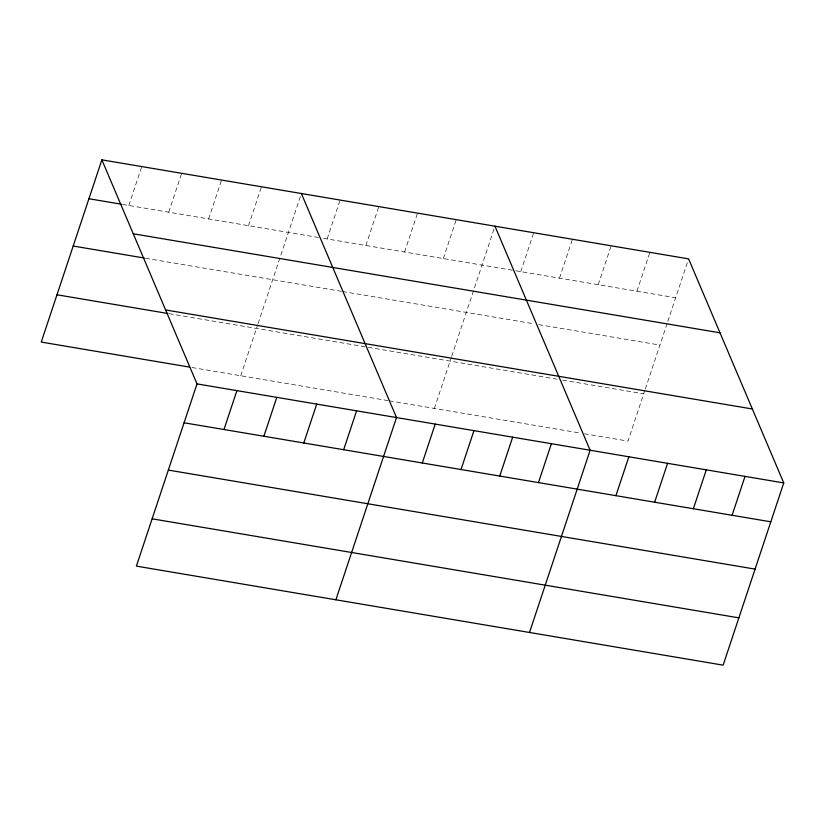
<?xml version="1.0" encoding="UTF-8"?>
<svg xmlns="http://www.w3.org/2000/svg" width="825" height="825" viewBox="0 0 825 825"><rect width="100%" height="100%" fill="white"/><g stroke="black" fill="none" stroke-linecap="round" stroke-linejoin="round"><path stroke-width="0.62" stroke-dasharray="4.12 3.09" d="M128.834 205.466L141.766 166.578M168.733 212.2L181.665 173.312M208.632 218.934L221.564 180.046M248.521 225.668L261.463 186.78M240.745 375.746L257.689 324.792M258.101 323.575L300.96 194.731M327.143 238.941L340.086 200.052M365.877 245.479L378.809 206.59M404.601 252.017L417.532 213.128M443.324 258.555L456.256 219.656M434.363 408.427L451.316 357.472M451.718 356.256L494.577 227.411M520.771 271.621L533.713 232.733M559.494 278.159L572.437 239.271M598.218 284.697L611.16 245.809M636.941 291.235L649.883 252.337M644.933 390.153L627.99 441.107L581.769 433.311M645.346 388.936L667.012 323.782M667.807 321.42L688.607 258.875M122.595 204.414L318.409 237.466M323.4 238.312L514.522 270.569M515.78 270.775L675.665 297.763M145.509 258.246L341.395 291.308M342.643 291.514L533.765 323.771M538.766 324.617L659.938 345.067M169.197 313.717L557.525 379.252M562.526 380.098L643.727 393.803M192.112 367.537L388.142 400.63M389.39 400.837L580.522 433.094"/><path stroke-width="1.24" d="M101.867 159.844L197.01 383.893L136.393 566.125L723.133 665.156L783.75 482.924L688.607 258.875L101.867 159.844L41.25 342.076L189.616 367.115M223.977 429.516L236.909 390.627M263.876 436.25L276.808 397.361M303.775 442.984L316.707 404.095M343.664 449.718L356.606 410.829M335.888 599.796L396.505 417.563L301.362 193.514M422.287 462.99L435.229 424.102M461.02 469.528L473.952 430.64M499.744 476.066L512.676 437.168M538.467 482.594L551.399 443.706M529.506 632.476L590.123 450.244L494.979 226.194M615.914 495.67L628.856 456.782M654.637 502.208L667.58 463.32M693.361 508.747L706.303 469.848M732.084 515.274L745.027 476.386M88.935 198.732L121.347 204.208M133.268 233.784L720.008 332.815M73.198 246.036L144.262 258.029M165.619 309.952L752.348 408.983M56.987 294.772L167.949 313.5M197.01 383.893L783.75 482.924M184.078 422.782L770.808 521.812M168.341 470.085L755.081 569.116M152.13 518.822L738.87 617.853"/></g></svg>
